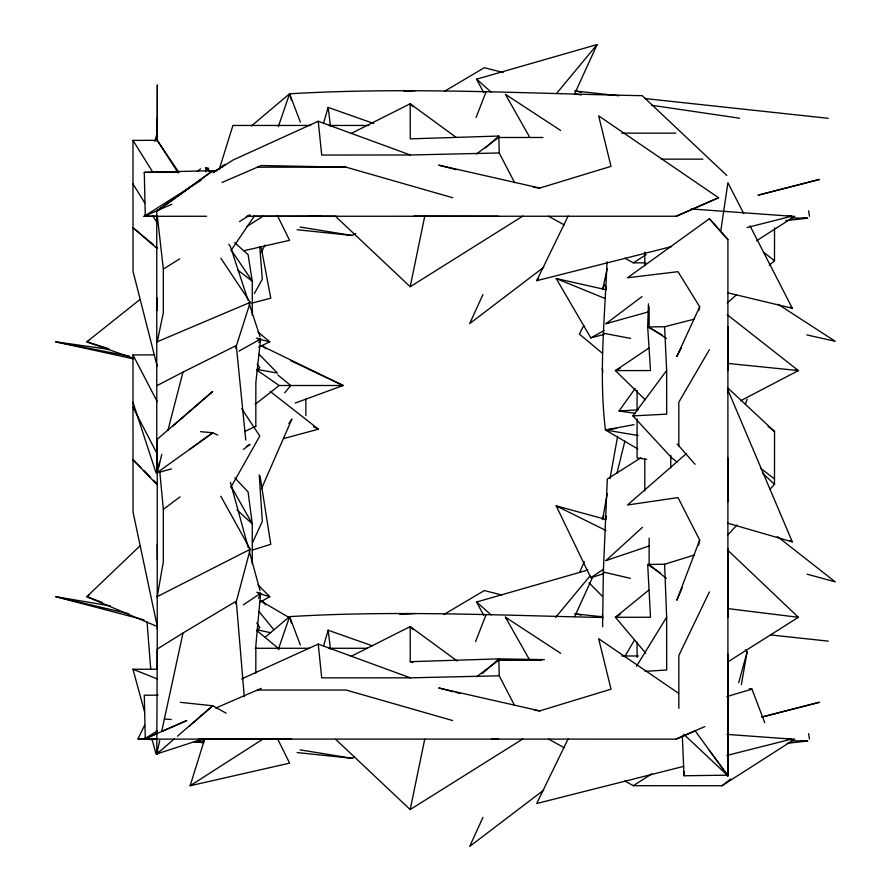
<?xml version="1.0" encoding="UTF-8"?>
<svg xmlns="http://www.w3.org/2000/svg" width="891" height="891" viewBox="0 0 891 891"><rect width="100%" height="100%" fill="white"/><g stroke="black" fill="none" stroke-linecap="round" stroke-linejoin="round"><path stroke-width="1.34" d="M178.222 172.954L157.273 140.333L132.971 140.377L133.037 271.343L157.128 366.023M154.577 354.874L132.971 354.93L133.037 512.091L157.317 626.607M157.295 140.232L157.339 84.912L157.339 141.591M156.76 472.932L156.76 211L212.693 170.816L157.295 210.833L188.803 188.369M157.284 140.344L157.295 118.225M157.239 669.174L157.239 439.519L157.273 445.132M244.591 431.567L255.817 426.266L255.851 382.607L260.595 338.992L256.53 338.112M255.828 673.173L255.851 645.607L260.595 593.272L256.82 592.281M305.858 415.518L305.88 399.146M649.138 538.186L649.127 564.593L666.39 578.415M649.138 306.582L649.127 327.042L666.446 338.502M670.778 467.864L670.789 455.346M727.902 754.087L727.88 773.588L727.902 754.376M727.902 731.901L727.869 654.117M727.891 458.82L727.925 775.749L725.642 775.192L684.01 775.76L682.339 736.066M769.813 489.382L774.491 484.303L774.557 431.489L727.969 388.12M727.791 368.774L727.902 327.086L727.902 501.566M727.847 678.062L727.88 661.412M727.791 615.08L727.902 564.649M769.356 265.295L774.491 260.684L774.546 227.951M676.113 216.246L248.177 216.257M198.882 739.096L676.146 739.118L694.913 730.865M156.738 216.279L144.275 216.301L145.244 213.996L144.275 172.364L217.326 170.537M232.941 739.096L144.275 739.129L145.244 736.824L144.275 695.203L158.13 695.192M602.606 626.807L603.33 572.044L607.317 479.024L640.985 457.751M637.833 448.93L605.446 429.997C598.663 374.198 604.844 317.742 607.027 261.809M648.459 303.798L647.679 326.941L650.508 370.567L615.414 370.589L645.151 399.703M205.799 171.885L205.988 167.731L208.683 168.354M727.568 392.742L727.902 389.991L792.333 541.895L727.579 523.128M720.708 231.493L727.902 182.744L743.695 213.517M351.099 133.505L410.194 103.768L410.25 138.862L498.837 136.045L499.216 152.962L514.653 182.722M157.239 596.68L163.343 561.742L163.343 509.351L159.857 472.464M741.368 684.667L747.115 651.945L745.344 649.84M602.583 519.475L607.261 493.569M609.979 478.578L617.63 436.312M235.736 603.82L250.248 549.279L220.812 496.242M335.729 216.535L410.194 286.735L424.74 216.268M335.729 739.374L410.194 809.563L424.74 739.107M698.622 545.259L699.691 540.091L677.995 497.601L627.509 504.985L686.582 453.419M157.239 341.843L163.343 312.73L163.343 269.071L157.384 216.524M161.761 731.155L182.989 633.011L236.282 601.113L244.279 696.751M182.989 633.011L157.25 649.071L156.76 753.998L159.701 740.555M602.728 289.074L607.172 268.792M235.636 348.203L250.248 302.339L220.812 258.145M157.239 472.809L161.806 454.365M605.368 520.21L606.359 516.19M616.951 473.277L624.892 441.101M154.889 141.546L157.239 132.158L157.25 140.433M698.711 310.703L699.691 306.794L677.995 271.677L627.509 277.78L709.392 218.718L727.925 239.612L727.902 357.369M167.853 430.542L182.989 372.115L236.282 345.541L245.771 440.098M158.153 467.641L159.545 462.351M738.706 682.729L747.115 651.945M323.511 123.337L328.144 107.388L373.719 123.481M323.511 646.175L328.144 630.215L372.416 645.852M605.579 289.631L606.381 286.969M219.342 169.067L232.919 125.453L310.636 125.453M278.014 739.686L289.597 763.153L190.139 785.751L204.54 739.485M157.306 749.899L156.014 753.831L151.993 739.062M745.388 404.447L747.115 399.235M278.315 126.689L289.575 93.8C406.998 86.85 524.732 93.51 642.211 95.671L726.822 175.471M278.315 649.517L289.575 616.628C393.633 610.302 498.024 615.28 602.16 617.485M699.691 540.091L676.792 600.278L682.339 587.503M476.072 117.523L486.13 91.684M475.571 641.643L486.13 614.523M157.028 470.225L156.014 472.798L132.971 402.32M258.501 598.34L260.595 593.272L243.332 604.889M579.907 571.844L584.262 561.631M602.227 519.475L603.853 515.633M261.486 488.691L291.936 419.004L288.851 423.559M482.933 294.576L469.668 323.622L543.788 267.211M574.639 93.8L597.126 44.55L476.607 79.176L483.679 92.541M482.933 817.403L469.668 846.45L543.788 790.05M574.639 616.628L592.515 577.479M252.521 542.708L262.322 521.413L259.236 474.836M699.691 306.794L676.792 356.534L681.292 347.947M709.359 591.992L678.831 655.498L678.831 708.323M671.569 246.595L536.705 280.687L568.135 216.067M568.135 738.895L536.705 803.515L683.709 766.36M153.052 739.664L137.971 738.873L144.554 725.363M258.769 342.667L260.595 338.992L238.977 351.121M583.805 325.482L579.362 334.092L602.405 353.259M602.817 288.584L604.722 284.897M261.219 252.353L265.061 245.036M254.325 293.596L262.322 279.117L259.749 246.74M230.903 487.254L259.804 436.055L241.728 408.724M709.359 349.684L678.831 402.164L678.831 445.823L695.013 464.267M624.68 656.656L634.57 639.961M636.497 666.256L666.646 617.196L664.608 564.237L694.178 555.093M231.014 250.494L254.358 216.023M635.472 413.357L619.033 411.007L635.116 388.554M677.149 462.106L671.747 457.907L632.911 415.885L666.646 370.522L664.608 326.752L694.067 319.223M257.254 630.906L259.76 627.565L256.753 622.932M284.63 392.953L290.744 385.502L277.825 374.977M556.374 93.644L597.126 44.55M555.494 617.541L590.042 575.92M257.054 370.578L259.76 367.571L257.209 364.308M536.705 280.687L538.576 278.649M727.68 535.09L737.035 524.933M222.193 167.174L225.156 164.323L213.84 172.086M140.154 545.715L86.806 596.68L156.927 626.384M649.272 545.96L605.98 560.55L642.433 527.338M727.268 303.029L736.512 294.743M485.428 147.951L498.837 136.045M482.332 673.529L498.837 658.872L544.434 659.63M172.977 425.887L212.693 391.461L156.76 439.675M188.68 726.622L212.749 705.783L226.047 713.123M156.76 753.998L174.391 738.817M177.498 736.144L212.749 705.783L180.283 702.331M157.306 753.741L159.389 752.037L157.284 753.775L202.235 739.14M157.295 753.797L159.4 752.004M197.356 171.518L200.542 168.833M251.418 125.954L289.575 93.8L300.367 122.156M265.195 637.176L289.575 616.628L300.367 644.984M648.715 590.165L615.414 617.296L645.741 653.214M139.92 299.554L86.806 341.843L133.672 358.382M255.194 404.336L279.206 385.502L256.508 369.865M624.869 781.017L633.345 785.673L721.977 785.751L730.743 778.99M648.425 311.883L605.98 323.7L642.01 296.569M163.343 509.351L180.015 496.877M243.354 449.454L250.026 444.464L246.317 446.358M476.518 153.931L498.626 137.481L542.942 137.492M476.518 676.77L498.626 660.309L541.561 660.32M189.46 449.565L212.749 432.759L217.76 435.064M157.885 472.13L212.749 432.759L200.575 431.678M648.748 348.147L615.414 370.589L620.359 368.094M605.835 519.397L556.196 505.888L590.822 577.713L603.463 569.226M246.74 226.637L262.923 216.268M756.637 240.726L794.761 216.324L787.833 216.324M190.139 785.751L262.923 739.096M721.977 785.751L794.761 739.151L787.833 739.151M624.869 258.19L633.345 262.845L646.053 254.715M633.345 785.673L651.833 773.845M89.122 595.21L86.806 596.68L102.432 602.505M144.275 216.257L201.422 180.049M213.094 172.665L232.919 160.102L318.232 121.265L410.35 155.001L499.216 152.962M156.738 739.118L144.275 739.129L157.106 730.965M727.836 661.89L798.381 617.296L728.003 550.415M410.194 286.735L522.883 216.067M410.194 809.563L522.883 738.906M163.343 269.071L179.748 258.836M239.49 221.569L250.026 214.987L246.217 216.613M620.147 614.389L615.414 617.296L650.508 617.251L647.679 564.471L664.608 564.237M445.01 90.993L484.303 67.716L503.125 72.505M443.818 614.534L484.303 590.555L501.789 594.988M260.205 602.127L269.773 596.68L258.045 584.942M606.314 289.798L556.196 278.527L590.822 337.889L604.209 330.461M89.256 340.54L86.806 341.843L107.856 348.37M740.677 400.738L798.381 370.589L727.245 314.723M157.25 385.502L182.989 372.115M605.98 560.55L608.453 559.292M156.794 596.836L250.248 549.279M351.099 656.333L410.194 626.596L457.228 660.999M297.137 229.733L352.045 235.469L355.743 233.62M297.137 752.561L352.045 758.308L354.507 757.06M258.579 347.156L269.773 341.843L258.011 332.031M253.322 427.424L255.817 426.266M241.695 678.931L318.232 644.093L410.35 677.839L499.216 675.79L514.653 705.561M144.275 216.301L146.87 215.143M144.275 739.129L156.838 733.627M171.751 204.284L144.297 216.29L206.623 216.268M222.082 182.466L261.252 165.526L346.087 167.185L452.639 197.713M718.558 197.746L676.146 216.29L718.558 197.746L598.652 115.863L611.026 166.35L539.746 188.057L533.119 187.233M152.662 739.229L144.364 739.107L186.72 720.574L161.817 731.444M215.767 708.022L261.252 688.353M676.146 739.118L704.837 726.577M156.794 341.966L250.248 302.339M605.98 323.7L608.542 322.62M295.199 403.055L343.158 385.502L260.907 345.485M590.822 577.713L603.82 573.615M252.22 550.115L270.775 544.301L260.061 476.162M534.444 710.227L539.746 710.884L611.026 689.177L598.652 638.702L678.597 693.287M726.878 696.539L751.959 689.166L764.734 722.668M483.679 615.369L476.607 602.015L587.86 570.04M158.108 472.564L171.506 468.9M283.527 438.595L318.432 429.161L270.229 391.461M251.919 303.118L270.775 298.184L261.074 246.774M590.822 337.889L604.12 334.415M759.232 194.884L819.486 179.425L757.885 195.263M761.905 717.021L819.486 702.253L761.905 717.066M747.103 227.506L791.609 216.257L691.238 208.962M726.867 755.457L791.609 739.096L726.989 734.396M243.9 250.705L289.597 240.325L277.402 215.622M638.067 435.51L605.446 429.997L634.013 424.651M605.446 429.997L616.394 428.426M785.706 220.623L807.625 218.217L791.019 217.961M787.076 743.306L807.625 741.045L791.019 740.789M619.033 411.007L638.156 409.838M645.062 671.346L666.68 670.021L666.646 617.196M404.002 91.316L415.117 90.693M399.825 614.378L415.117 613.531M632.911 415.885L666.68 414.17L666.646 370.522M413.179 629.514L410.194 626.596L410.25 661.69L498.837 658.872L499.216 675.79M664.608 326.752L647.679 326.941L662.28 335.038M203.861 741.702L194.182 741.791L203.794 742.793M802.089 218.262L807.625 218.217M800.708 741.112L807.625 741.045M253.378 216.268L321.25 216.201M144.676 712.21L132.971 669.252L157.273 669.197M144.364 739.107L152.673 739.085M199.784 739.107L271.387 739.085M328.645 125.453L368.818 125.453M621.795 133.16L675.812 133.16M410.35 155.001L321.707 155.034L318.232 121.265M661.389 159.144L702.932 159.155M257.454 167.185L346.087 167.185M144.275 172.364L178.902 172.353M787.455 216.257L791.609 216.257M279.763 385.502L343.158 385.502L290.845 360.721M255.127 648.28L309.244 648.28M328.645 648.28L367.426 648.28M621.795 655.988L638.413 655.988M410.35 677.839L321.707 677.862L318.232 644.093M257.454 690.024L346.087 690.024L452.639 720.552M259.771 739.096L291.624 739.085M787.455 739.096L791.609 739.096M413.903 216.145L498.526 216.268M308.509 216.212L336.163 216.235M633.345 262.845L645.808 262.856M491.587 739.085L498.526 739.096M199.294 739.107L232.607 739.129M137.971 738.873L142.137 738.884M727.891 239.623L709.392 218.718M199.707 739.909L203.85 739.964M164.412 719.059L171.261 719.505M727.914 363.428L798.381 370.589L795.652 370.066M574.65 90.971L618.755 95.727M644.95 98.556L828.274 118.314M574.65 613.799L602.216 616.772M770.381 634.904L828.274 641.141M727.914 608.62L798.381 617.296M133.026 358.772L55.743 341.843L109.437 349.406M575.887 94.134L581.389 94.936M651.555 105.261L739.608 118.213M646.71 459.377L637.087 457.907L637.087 418.97M300.055 227.016L352.045 235.469M300.055 749.843L352.045 758.308M144.03 619.891L55.743 596.68L110.473 605.936M749.22 688.687L751.959 689.166M256.909 369.386L277.413 373.084L259.136 354.295M603.33 333.201L630.605 338.424M55.743 341.843L129.518 356.222M257.065 629.781L270.63 632.71M806.812 334.905L835.257 341.309L778.077 304.288M539.746 188.057L438.751 165.147L456.036 169.624M539.746 710.884L438.751 687.975L453.385 691.761M603.33 572.044L630.416 578.326M55.743 596.68L128.638 613.732M728.092 292.894L792.333 308.286L750.01 225.824M257.711 338.836L269.773 341.843M575.742 90.938L581.11 92.296M575.742 613.765L581.11 615.135M456.036 692.452L460.034 693.488M807.09 574.183L835.257 581.856L777.353 536.505M258.29 593.239L269.773 596.68M410.25 661.69L412.889 662.592M132.971 669.252L157.406 678.964M556.196 278.527L605.089 298.518M789.827 307.15L792.333 308.286M313.465 426.8L318.432 429.161M556.196 505.888L605.958 530.513M789.905 540.581L792.333 541.895M548.522 216.257L564.281 224.911M548.522 739.085L564.281 747.738M260.495 600.824L289.252 617.608M560.639 130.465L505.409 94.335L529.276 136.546M529.276 659.373L505.409 617.173L560.639 653.292M647.679 564.471L660.276 572.924M456.103 137.348L410.194 103.768L413.179 106.675M237.93 270.207L252.264 281.188L252.264 315.291M760.457 468.131L774.557 478.968M763.654 252.353L774.491 260.684M768.098 426.488L774.557 431.489M256.764 630.516L279.206 649.071M153.285 244.635L132.982 227.695L157.028 248.478M155.424 246.417L157.562 248.199M210.165 171.362L205.988 167.731L208.483 170.983M234.667 242.697L248.088 254.559L252.264 281.188L231.292 250.104M476.607 79.176L491.108 92.051M476.607 602.015L491.108 614.879M262.845 346.02L265.919 348.838M237.028 509.886L252.264 523.897L252.264 563.88M762.34 472.998L774.491 484.303M683.776 734.262L727.902 775.76M140.8 467.53L132.982 459.7L156.961 484.593M143.729 470.47L150.568 477.32M153.497 480.249L157.406 484.169M588.962 582.792L602.405 596.313M234.845 477.888L248.088 491.943L252.264 523.897L231.125 486.308M261.965 600.723L265.696 604.844M677.171 443.952L678.831 445.823M505.409 617.173L507.202 619.267M259.17 611.683L273.938 629.881M727.847 722.935L727.936 775.76L694.913 730.509M709.392 750.467L727.925 775.749M228.831 244.368L230.424 246.607L248.021 300.178M157.484 140.711L178.456 171.796M132.971 140.377L152.74 172.097M133.015 184.036L144.732 202.836M152.784 215.756L157.172 222.806M132.971 354.93L157.161 401.518M133.015 407.321L157.206 453.898M248.89 302.795L260.049 336.765M289.575 93.8L291.524 100.471M289.575 616.628L291.524 623.31M230.424 482.399L248.344 547.854M249.079 550.515L260.049 590.588M808.616 210.844L809.451 216.257M808.616 733.672L809.451 739.096M328.144 107.388L330.516 126.511M328.144 630.215L330.516 649.339M602.338 368.172L602.795 372.271M602.338 614.356L602.717 618.477M147.048 622.096L150.735 669.197M727.847 457.907L727.936 501.566M727.836 670.299L727.891 699.491M727.836 548.466L727.902 601.291M684.01 771.595L684.01 775.76M157.339 298.173L157.339 310.447M157.339 544.278L157.339 559.448M157.261 626.25L157.261 629.024M727.925 326.919L727.925 370.578M727.925 564.448L727.925 617.274M644.806 252.053L644.806 265.696M644.806 458.999L644.806 490.974M637.087 390.291L637.087 410.751M637.087 642.166L637.087 657.458"/></g></svg>
